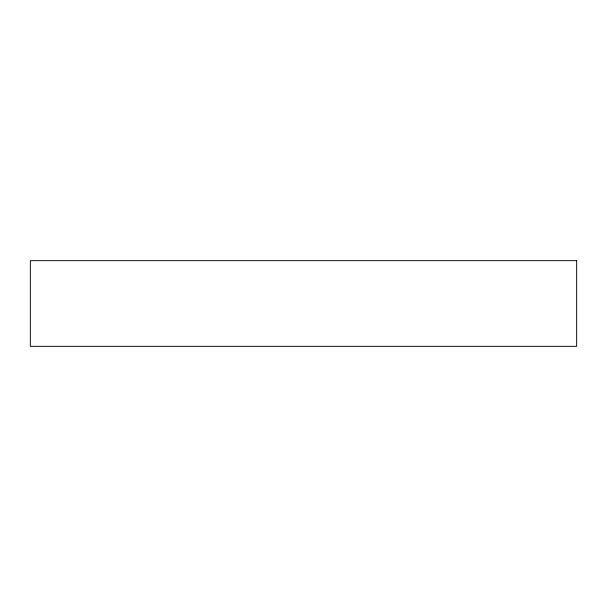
<?xml version="1.0" encoding="UTF-8"?>
<svg xmlns="http://www.w3.org/2000/svg" width="607" height="607" viewBox="0 0 607 607"><rect width="100%" height="100%" fill="white"/><g stroke="black" fill="none" stroke-linecap="round" stroke-linejoin="round"><path stroke-width="0.91" d="M576.65 260.669L30.35 260.669L30.35 346.331L576.65 346.331L576.65 260.669"/></g></svg>
